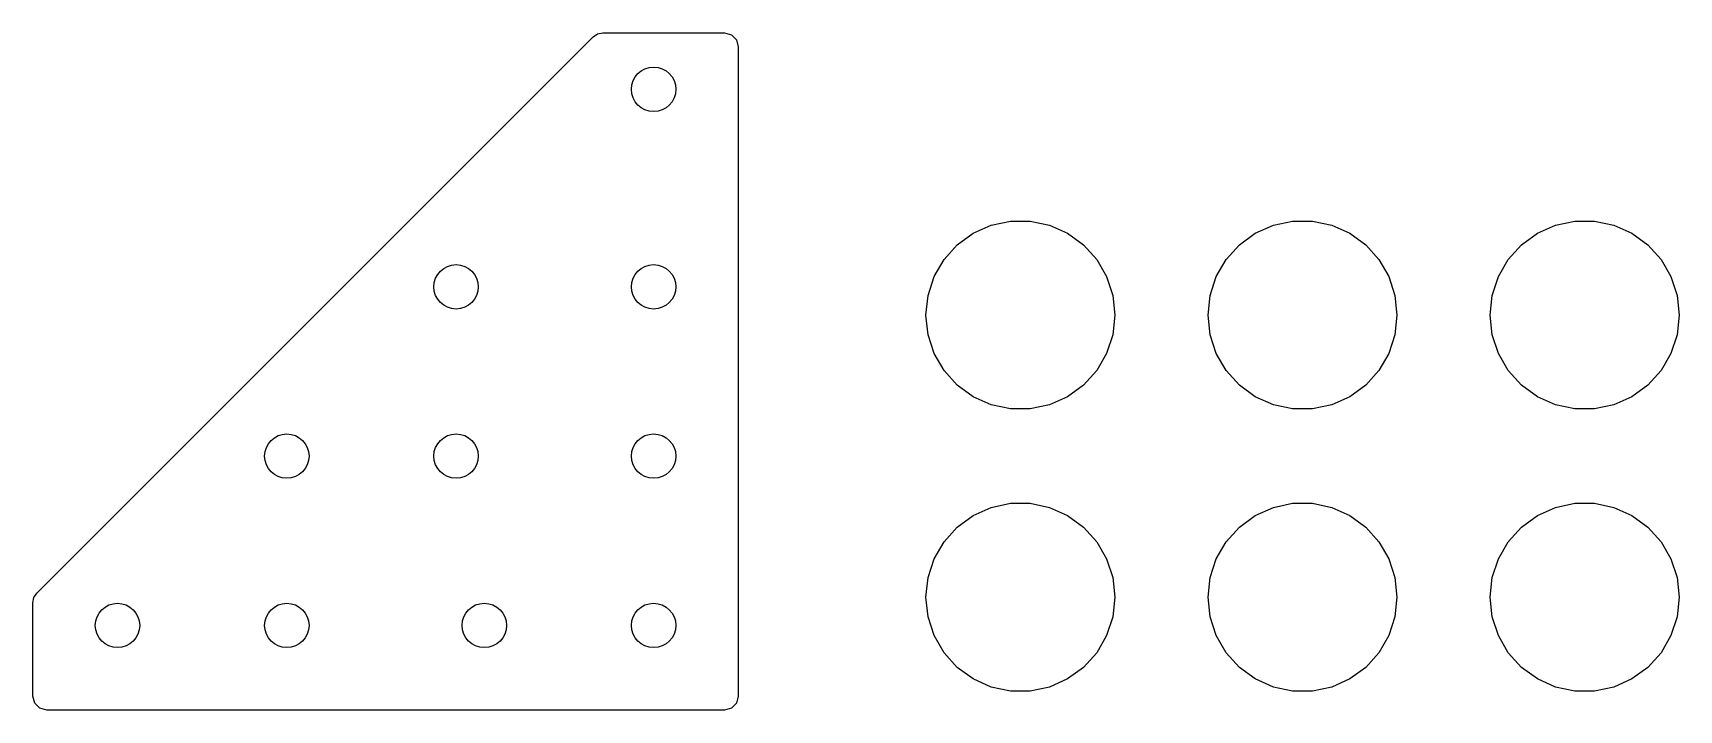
# Model space of a CAD drawing. Extents: x 6.5 to 8.1, y -3.85 to -2.25.
# Drawn here: x 6.5 to 7.083, y -2.49 to -2.25 of the extents above; entities that cross this region are included whole.
import ezdxf

# ---------------------------------------------------------------- set-up
doc = ezdxf.new("R2010")
doc.units = 0
doc.header["$MEASUREMENT"] = 0
doc.layers.add('BLACK', color=7, linetype='CONTINUOUS')

msp = doc.modelspace()

# ---------------------------------------------------------------- linework, layer by layer
at = {"layer": 'BLACK', "linetype": 'CONTINUOUS'}
for p, q in [((6.50145, -2.44858), (6.69858, -2.25145)), ((6.69858, -2.25145), (6.70016, -2.25039)), ((6.70016, -2.25039), (6.70203, -2.25002)), ((6.70203, -2.25002), (6.74512, -2.25002)), ((6.74512, -2.25002), (6.74756, -2.25067)), ((6.74756, -2.25067), (6.74935, -2.25246)), ((6.74935, -2.25246), (6.75, -2.2549)), ((6.75, -2.2549), (6.75, -2.48512)), ((6.82761, -2.32513), (6.83327, -2.32102)), ((6.83327, -2.32102), (6.83966, -2.31817)), ((6.83966, -2.31817), (6.8465, -2.31672)), ((6.8465, -2.31672), (6.8535, -2.31672)), ((6.8535, -2.31672), (6.86034, -2.31817)), ((6.86034, -2.31817), (6.86673, -2.32102)), ((6.86673, -2.32102), (6.87239, -2.32513)), ((6.92761, -2.32513), (6.93327, -2.32102)), ((6.93327, -2.32102), (6.93966, -2.31817)), ((6.93966, -2.31817), (6.9465, -2.31672)), ((6.9465, -2.31672), (6.9535, -2.31672)), ((6.9535, -2.31672), (6.96034, -2.31817)), ((6.96034, -2.31817), (6.96673, -2.32102)), ((6.96673, -2.32102), (6.97239, -2.32513)), ((7.02761, -2.32513), (7.03327, -2.32102)), ((7.03327, -2.32102), (7.03966, -2.31817)), ((7.03966, -2.31817), (7.0465, -2.31672)), ((7.0465, -2.31672), (7.0535, -2.31672)), ((7.0535, -2.31672), (7.06034, -2.31817)), ((7.06034, -2.31817), (7.06673, -2.32102)), ((7.06673, -2.32102), (7.07239, -2.32513)), ((6.82293, -2.33033), (6.82761, -2.32513)), ((6.87239, -2.32513), (6.87707, -2.33033)), ((6.92293, -2.33033), (6.92761, -2.32513)), ((6.97239, -2.32513), (6.97707, -2.33033)), ((7.02293, -2.33033), (7.02761, -2.32513)), ((7.07239, -2.32513), (7.07707, -2.33033)), ((6.81943, -2.33639), (6.82293, -2.33033)), ((6.87707, -2.33033), (6.88057, -2.33639)), ((6.91943, -2.33639), (6.92293, -2.33033)), ((6.97707, -2.33033), (6.98057, -2.33639)), ((7.01943, -2.33639), (7.02293, -2.33033)), ((7.07707, -2.33033), (7.08057, -2.33639)), ((6.81727, -2.34304), (6.81943, -2.33639)), ((6.88057, -2.33639), (6.88273, -2.34304)), ((6.91727, -2.34304), (6.91943, -2.33639)), ((6.98057, -2.33639), (6.98273, -2.34304)), ((7.01727, -2.34304), (7.01943, -2.33639)), ((7.08057, -2.33639), (7.08273, -2.34304)), ((6.81654, -2.35), (6.81727, -2.34304)), ((6.88273, -2.34304), (6.88346, -2.35)), ((6.91654, -2.35), (6.91727, -2.34304)), ((6.98273, -2.34304), (6.98346, -2.35)), ((7.01654, -2.35), (7.01727, -2.34304)), ((7.08273, -2.34304), (7.08346, -2.35)), ((6.81727, -2.35696), (6.81654, -2.35)), ((6.88346, -2.35), (6.88273, -2.35696)), ((6.91727, -2.35696), (6.91654, -2.35)), ((6.98346, -2.35), (6.98273, -2.35696)), ((7.01727, -2.35696), (7.01654, -2.35)), ((7.08346, -2.35), (7.08273, -2.35696)), ((6.81943, -2.36361), (6.81727, -2.35696)), ((6.88273, -2.35696), (6.88057, -2.36361)), ((6.91943, -2.36361), (6.91727, -2.35696)), ((6.98273, -2.35696), (6.98057, -2.36361)), ((7.01943, -2.36361), (7.01727, -2.35696)), ((7.08273, -2.35696), (7.08057, -2.36361)), ((6.82293, -2.36967), (6.81943, -2.36361)), ((6.88057, -2.36361), (6.87707, -2.36967)), ((6.92293, -2.36967), (6.91943, -2.36361)), ((6.98057, -2.36361), (6.97707, -2.36967)), ((7.02293, -2.36967), (7.01943, -2.36361)), ((7.08057, -2.36361), (7.07707, -2.36967)), ((6.82761, -2.37487), (6.82293, -2.36967)), ((6.87707, -2.36967), (6.87239, -2.37487)), ((6.92761, -2.37487), (6.92293, -2.36967)), ((6.97707, -2.36967), (6.97239, -2.37487)), ((7.02761, -2.37487), (7.02293, -2.36967)), ((7.07707, -2.36967), (7.07239, -2.37487)), ((6.83327, -2.37898), (6.82761, -2.37487)), ((6.83966, -2.38183), (6.83327, -2.37898)), ((6.86673, -2.37898), (6.86034, -2.38183)), ((6.87239, -2.37487), (6.86673, -2.37898)), ((6.93327, -2.37898), (6.92761, -2.37487)), ((6.93966, -2.38183), (6.93327, -2.37898)), ((6.96673, -2.37898), (6.96034, -2.38183)), ((6.97239, -2.37487), (6.96673, -2.37898)), ((7.03327, -2.37898), (7.02761, -2.37487)), ((7.03966, -2.38183), (7.03327, -2.37898)), ((7.06673, -2.37898), (7.06034, -2.38183)), ((7.07239, -2.37487), (7.06673, -2.37898)), ((6.8465, -2.38328), (6.83966, -2.38183)), ((6.8535, -2.38328), (6.8465, -2.38328)), ((6.86034, -2.38183), (6.8535, -2.38328)), ((6.9465, -2.38328), (6.93966, -2.38183)), ((6.9535, -2.38328), (6.9465, -2.38328)), ((6.96034, -2.38183), (6.9535, -2.38328)), ((7.0465, -2.38328), (7.03966, -2.38183)), ((7.0535, -2.38328), (7.0465, -2.38328)), ((7.06034, -2.38183), (7.0535, -2.38328)), ((6.82761, -2.42513), (6.83327, -2.42102)), ((6.83327, -2.42102), (6.83966, -2.41817)), ((6.83966, -2.41817), (6.8465, -2.41672)), ((6.8465, -2.41672), (6.8535, -2.41672)), ((6.8535, -2.41672), (6.86034, -2.41817)), ((6.86034, -2.41817), (6.86673, -2.42102)), ((6.86673, -2.42102), (6.87239, -2.42513)), ((6.92761, -2.42513), (6.93327, -2.42102)), ((6.93327, -2.42102), (6.93966, -2.41817)), ((6.93966, -2.41817), (6.9465, -2.41672)), ((6.9465, -2.41672), (6.9535, -2.41672)), ((6.9535, -2.41672), (6.96034, -2.41817)), ((6.96034, -2.41817), (6.96673, -2.42102)), ((6.96673, -2.42102), (6.97239, -2.42513)), ((7.02761, -2.42513), (7.03327, -2.42102)), ((7.03327, -2.42102), (7.03966, -2.41817)), ((7.03966, -2.41817), (7.0465, -2.41672)), ((7.0465, -2.41672), (7.0535, -2.41672)), ((7.0535, -2.41672), (7.06034, -2.41817)), ((7.06034, -2.41817), (7.06673, -2.42102)), ((7.06673, -2.42102), (7.07239, -2.42513)), ((6.82293, -2.43033), (6.82761, -2.42513)), ((6.87239, -2.42513), (6.87707, -2.43033)), ((6.92293, -2.43033), (6.92761, -2.42513)), ((6.97239, -2.42513), (6.97707, -2.43033)), ((7.02293, -2.43033), (7.02761, -2.42513)), ((7.07239, -2.42513), (7.07707, -2.43033)), ((6.81943, -2.43639), (6.82293, -2.43033)), ((6.87707, -2.43033), (6.88057, -2.43639)), ((6.91943, -2.43639), (6.92293, -2.43033)), ((6.97707, -2.43033), (6.98057, -2.43639)), ((7.01943, -2.43639), (7.02293, -2.43033)), ((7.07707, -2.43033), (7.08057, -2.43639)), ((6.81727, -2.44304), (6.81943, -2.43639)), ((6.88057, -2.43639), (6.88273, -2.44304)), ((6.91727, -2.44304), (6.91943, -2.43639)), ((6.98057, -2.43639), (6.98273, -2.44304)), ((7.01727, -2.44304), (7.01943, -2.43639)), ((7.08057, -2.43639), (7.08273, -2.44304)), ((6.81654, -2.45), (6.81727, -2.44304)), ((6.88273, -2.44304), (6.88346, -2.45)), ((6.91654, -2.45), (6.91727, -2.44304)), ((6.98273, -2.44304), (6.98346, -2.45)), ((7.01654, -2.45), (7.01727, -2.44304)), ((7.08273, -2.44304), (7.08346, -2.45)), ((6.50002, -2.45203), (6.50039, -2.45016)), ((6.50039, -2.45016), (6.50145, -2.44858)), ((6.81727, -2.45696), (6.81654, -2.45)), ((6.88346, -2.45), (6.88273, -2.45696)), ((6.91727, -2.45696), (6.91654, -2.45)), ((6.98346, -2.45), (6.98273, -2.45696)), ((7.01727, -2.45696), (7.01654, -2.45)), ((7.08346, -2.45), (7.08273, -2.45696)), ((6.50002, -2.48512), (6.50002, -2.45203)), ((6.81943, -2.46361), (6.81727, -2.45696)), ((6.88273, -2.45696), (6.88057, -2.46361)), ((6.91943, -2.46361), (6.91727, -2.45696)), ((6.98273, -2.45696), (6.98057, -2.46361)), ((7.01943, -2.46361), (7.01727, -2.45696)), ((7.08273, -2.45696), (7.08057, -2.46361)), ((6.82293, -2.46967), (6.81943, -2.46361)), ((6.88057, -2.46361), (6.87707, -2.46967)), ((6.92293, -2.46967), (6.91943, -2.46361)), ((6.98057, -2.46361), (6.97707, -2.46967)), ((7.02293, -2.46967), (7.01943, -2.46361)), ((7.08057, -2.46361), (7.07707, -2.46967)), ((6.82761, -2.47487), (6.82293, -2.46967)), ((6.87707, -2.46967), (6.87239, -2.47487)), ((6.92761, -2.47487), (6.92293, -2.46967)), ((6.97707, -2.46967), (6.97239, -2.47487)), ((7.02761, -2.47487), (7.02293, -2.46967)), ((7.07707, -2.46967), (7.07239, -2.47487)), ((6.83327, -2.47898), (6.82761, -2.47487)), ((6.83966, -2.48183), (6.83327, -2.47898)), ((6.86673, -2.47898), (6.86034, -2.48183)), ((6.87239, -2.47487), (6.86673, -2.47898)), ((6.93327, -2.47898), (6.92761, -2.47487)), ((6.93966, -2.48183), (6.93327, -2.47898)), ((6.96673, -2.47898), (6.96034, -2.48183)), ((6.97239, -2.47487), (6.96673, -2.47898)), ((7.03327, -2.47898), (7.02761, -2.47487)), ((7.03966, -2.48183), (7.03327, -2.47898)), ((7.06673, -2.47898), (7.06034, -2.48183)), ((7.07239, -2.47487), (7.06673, -2.47898)), ((6.50067, -2.48756), (6.50002, -2.48512)), ((6.75, -2.48512), (6.74935, -2.48756)), ((6.8465, -2.48328), (6.83966, -2.48183)), ((6.8535, -2.48328), (6.8465, -2.48328)), ((6.86034, -2.48183), (6.8535, -2.48328)), ((6.9465, -2.48328), (6.93966, -2.48183)), ((6.9535, -2.48328), (6.9465, -2.48328)), ((6.96034, -2.48183), (6.9535, -2.48328)), ((7.0465, -2.48328), (7.03966, -2.48183)), ((7.0535, -2.48328), (7.0465, -2.48328)), ((7.06034, -2.48183), (7.0535, -2.48328)), ((6.50246, -2.48935), (6.50067, -2.48756)), ((6.5049, -2.49), (6.50246, -2.48935)), ((6.74512, -2.49), (6.5049, -2.49)), ((6.74756, -2.48935), (6.74512, -2.49)), ((6.74935, -2.48756), (6.74756, -2.48935))]:
    msp.add_line(p, q, dxfattribs=at)
at = {"layer": 'BLACK'}
for centre in [(6.72, -2.27), (6.65, -2.34), (6.72, -2.34), (6.59, -2.4), (6.65, -2.4), (6.72, -2.4), (6.53, -2.46), (6.59, -2.46), (6.66, -2.46), (6.72, -2.46)]:
    msp.add_circle(centre, 0.00787, dxfattribs=at)

doc.saveas('drawing.dxf')
